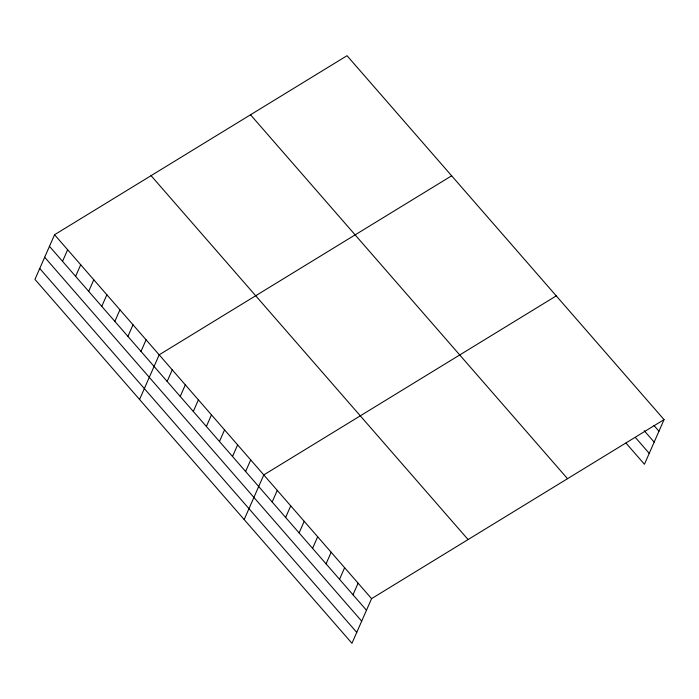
<?xml version="1.0" encoding="UTF-8"?>
<svg xmlns="http://www.w3.org/2000/svg" width="699" height="699" viewBox="0 0 699 699"><rect width="100%" height="100%" fill="white"/><g stroke="black" fill="none" stroke-linecap="round" stroke-linejoin="round"><path stroke-width="1.05" d="M54.557 234.733L34.95 279.39L351.964 643.298L371.571 598.641L664.05 419.61L347.036 55.702L54.557 234.733L371.571 598.641M62.534 261.347L67.628 249.744M75.614 276.358L80.708 264.755M88.694 291.369L93.788 279.766M101.766 306.38L106.86 294.777M114.846 321.391L119.94 309.788M127.926 336.402L133.011 324.799M140.997 351.414L146.091 339.81M139.564 399.478L159.171 354.821L451.65 175.79M167.148 381.436L172.242 369.832M180.228 396.447L185.322 384.843M193.308 411.458L198.402 399.854M206.38 426.469L211.474 414.865M219.46 441.48L224.554 429.876M232.54 456.491L237.625 444.887M245.611 471.502L250.705 459.898M244.178 519.575L263.785 474.909L556.264 295.878M272.164 501.978L277.258 490.375M285.638 517.443L290.732 505.849M299.111 532.909L304.205 521.314M312.584 548.383L317.678 536.78M326.057 563.848L331.151 552.245M339.531 579.314L344.624 567.71M353.004 594.779L358.098 583.176M664.05 419.61L644.443 464.267L626.007 443.105M653.993 425.516L658.956 431.213M644.242 430.724L654.168 442.118M635.758 437.897L649.231 453.363M250.513 114.776L567.527 478.693M151.071 175.65L468.085 539.558M49.463 246.336L366.477 610.244M44.675 257.241L361.689 621.149M39.738 268.486L356.752 632.394"/></g></svg>
